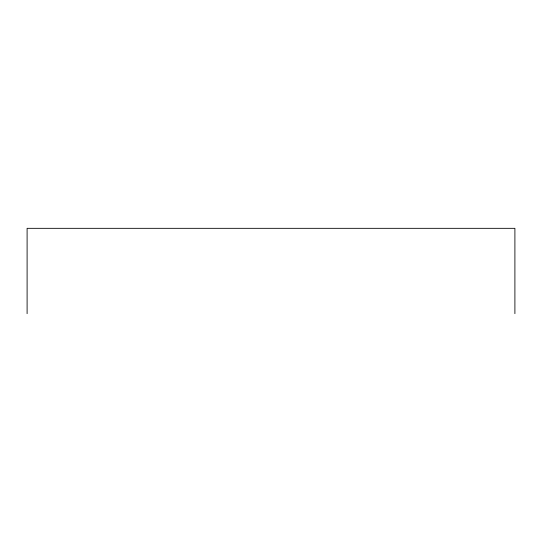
<?xml version="1.0" encoding="UTF-8"?>
<svg xmlns="http://www.w3.org/2000/svg" width="542" height="542" viewBox="0 0 542 542"><rect width="100%" height="100%" fill="white"/><g stroke="black" fill="none" stroke-linecap="round" stroke-linejoin="round"><path stroke-width="0.81" d="M514.9 313.669L514.9 228.331L27.1 228.331L27.1 313.669"/></g></svg>
